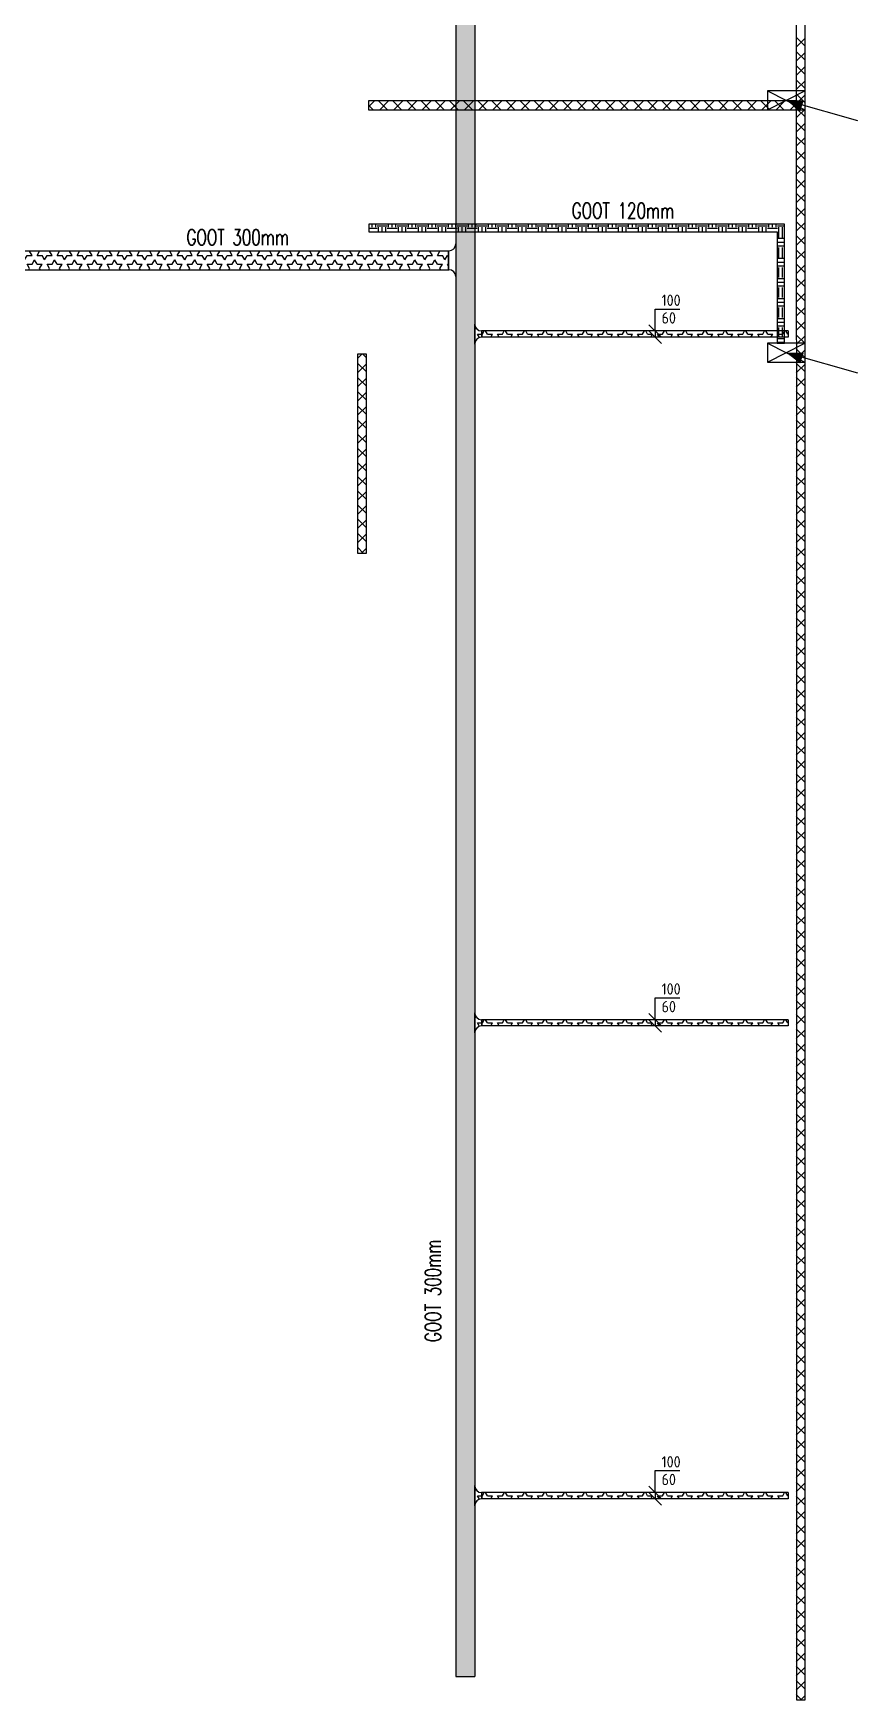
# Model space of a CAD drawing. Header units: millimetres. Extents: x -5310 to 110806, y 0 to 79600.
# Drawn here: x 97730 to 110806, y 36500 to 62912 of the extents above; entities that cross this region are included whole.
import ezdxf

# ---------------------------------------------------------------- set-up
doc = ezdxf.new("R2010")
doc.units = ezdxf.units.MM
doc.header["$LTSCALE"] = 100
for name, color, linetype in [('BL$4----_STEMPEL', 7, 'Continuous'), ('ByLayer', 2, 'Continuous'), ('EL6131--_ENERGIEBEDR (1996)', 2, 'Continuous'), ('EL6131--_GEBOUWINST (1996)', 2, 'Continuous'), ('EL6131--_KG_D', 3, 'Continuous'), ('EL6221--', 3, 'Continuous'), ('EM6131--_KG', 1, 'Continuous')]:
    doc.layers.add(name, color=color, linetype=linetype)
doc.styles.add('ROMANS', font='ROMANS', dxfattribs={"width": 0.7})
doc.styles.add('STABICAD-018', font='ISOCP.SHX', dxfattribs={"height": 180})

# ---------------------------------------------------------------- blocks, each defined once
blk = doc.blocks.new('NV-1')
at = {"layer": 'ByLayer'}
for p, q in [((0, 4), (7.91, 0)), ((0, 0), (7.91, 4))]:
    blk.add_line(p, q, dxfattribs=at)
blk.add_lwpolyline([(0, 0), (8, 0), (8, 4), (0, 4)], close=True, dxfattribs=at)
blk = doc.blocks.new('PIJL-UIT')
at = {"layer": 'ByLayer', "color": 2}
blk.add_line((0, 0), (2.92, 10.41), dxfattribs=at)
blk.add_solid([(3.23, 11.35), (1.51, 9.11), (3.24, 8.54)], dxfattribs=at)
blk = doc.blocks.new('*X58')
at = {"color": 0}
for p, q in [((13017, 14364), (13099, 14446)), ((13084, 14306), (13017, 14373)), ((13309, 14306), (13169, 14446)), ((13183, 14306), (13323, 14446)), ((13533, 14306), (13393, 14446)), ((13408, 14306), (13548, 14446)), ((13758, 14306), (13618, 14446)), ((13632, 14306), (13772, 14446)), ((13982, 14306), (13842, 14446)), ((13857, 14306), (13997, 14446)), ((14207, 14306), (14067, 14446)), ((14081, 14306), (14221, 14446)), ((14431, 14306), (14291, 14446)), ((14306, 14306), (14446, 14446)), ((14656, 14306), (14516, 14446)), ((14530, 14306), (14670, 14446)), ((14880, 14306), (14740, 14446)), ((14755, 14306), (14895, 14446)), ((15105, 14306), (14965, 14446)), ((14979, 14306), (15119, 14446)), ((15329, 14306), (15189, 14446)), ((15204, 14306), (15344, 14446)), ((15554, 14306), (15414, 14446)), ((15428, 14306), (15568, 14446)), ((15778, 14306), (15638, 14446)), ((15653, 14306), (15793, 14446)), ((16003, 14306), (15863, 14446)), ((15877, 14306), (16017, 14446)), ((16227, 14306), (16087, 14446)), ((16102, 14306), (16242, 14446)), ((16452, 14306), (16312, 14446)), ((16326, 14306), (16466, 14446)), ((16676, 14306), (16536, 14446)), ((16551, 14306), (16691, 14446)), ((16901, 14306), (16761, 14446)), ((16775, 14306), (16915, 14446)), ((17125, 14306), (16985, 14446)), ((17000, 14306), (17140, 14446)), ((17350, 14306), (17210, 14446)), ((17224, 14306), (17364, 14446)), ((17574, 14306), (17434, 14446)), ((17449, 14306), (17589, 14446)), ((17799, 14306), (17659, 14446)), ((17673, 14306), (17813, 14446)), ((18023, 14306), (17883, 14446)), ((17898, 14306), (18038, 14446)), ((18248, 14306), (18108, 14446)), ((18122, 14306), (18262, 14446)), ((18472, 14306), (18332, 14446)), ((18347, 14306), (18487, 14446)), ((18697, 14306), (18557, 14446)), ((18571, 14306), (18711, 14446)), ((18921, 14306), (18781, 14446)), ((18796, 14306), (18936, 14446)), ((19146, 14306), (19006, 14446)), ((19020, 14306), (19160, 14446)), ((19370, 14306), (19230, 14446)), ((19245, 14306), (19385, 14446)), ((19595, 14306), (19455, 14446)), ((19469, 14306), (19609, 14446)), ((19819, 14306), (19679, 14446)), ((19694, 14306), (19834, 14446)), ((20044, 14306), (19904, 14446)), ((19918, 14306), (20059, 14446)), ((20268, 14306), (20128, 14446)), ((20143, 14306), (20283, 14446)), ((20493, 14306), (20353, 14446)), ((20368, 14306), (20508, 14446)), ((20717, 14306), (20577, 14446)), ((20592, 14306), (20732, 14446)), ((20942, 14306), (20802, 14446)), ((20817, 14306), (20957, 14446)), ((21166, 14306), (21026, 14446)), ((21041, 14306), (21181, 14446)), ((21391, 14306), (21251, 14446)), ((21266, 14306), (21406, 14446)), ((21615, 14306), (21475, 14446)), ((21490, 14306), (21630, 14446)), ((21840, 14306), (21700, 14446)), ((21715, 14306), (21855, 14446)), ((22064, 14306), (21924, 14446)), ((21939, 14306), (22079, 14446)), ((22289, 14306), (22149, 14446)), ((22164, 14306), (22304, 14446)), ((22513, 14306), (22373, 14446)), ((22388, 14306), (22528, 14446)), ((22738, 14306), (22598, 14446)), ((22613, 14306), (22753, 14446)), ((22962, 14306), (22822, 14446)), ((22837, 14306), (22977, 14446)), ((23187, 14306), (23047, 14446)), ((23062, 14306), (23202, 14446)), ((23411, 14306), (23271, 14446)), ((23286, 14306), (23426, 14446)), ((23636, 14306), (23496, 14446)), ((23511, 14306), (23651, 14446)), ((23860, 14306), (23720, 14446)), ((23735, 14306), (23875, 14446)), ((24085, 14306), (23945, 14446)), ((23960, 14306), (24100, 14446)), ((24309, 14306), (24169, 14446)), ((24184, 14306), (24324, 14446)), ((24534, 14306), (24394, 14446)), ((24409, 14306), (24549, 14446)), ((24758, 14306), (24618, 14446)), ((24633, 14306), (24773, 14446)), ((24983, 14306), (24843, 14446)), ((24858, 14306), (24998, 14446)), ((25207, 14306), (25067, 14446)), ((25082, 14306), (25222, 14446)), ((25432, 14306), (25292, 14446)), ((25307, 14306), (25447, 14446)), ((25656, 14306), (25516, 14446)), ((25531, 14306), (25671, 14446)), ((25881, 14306), (25741, 14446)), ((25756, 14306), (25896, 14446)), ((26105, 14306), (25965, 14446)), ((25980, 14306), (26120, 14446)), ((26330, 14306), (26190, 14446)), ((26205, 14306), (26345, 14446)), ((26554, 14306), (26414, 14446)), ((26429, 14306), (26569, 14446)), ((26779, 14306), (26639, 14446)), ((26654, 14306), (26794, 14446)), ((27003, 14306), (26863, 14446)), ((26878, 14306), (27018, 14446)), ((27228, 14306), (27088, 14446)), ((27103, 14306), (27243, 14446)), ((27452, 14306), (27312, 14446)), ((27327, 14306), (27467, 14446)), ((27677, 14306), (27537, 14446)), ((27552, 14306), (27692, 14446)), ((27901, 14306), (27761, 14446)), ((27776, 14306), (27917, 14446)), ((28126, 14306), (27986, 14446)), ((28001, 14306), (28141, 14446)), ((28350, 14306), (28210, 14446)), ((28226, 14306), (28366, 14446)), ((28575, 14306), (28435, 14446)), ((28450, 14306), (28590, 14446)), ((28799, 14306), (28659, 14446)), ((28675, 14306), (28815, 14446)), ((29024, 14306), (28884, 14446)), ((28899, 14306), (29039, 14446)), ((29248, 14306), (29108, 14446)), ((29124, 14306), (29264, 14446)), ((29473, 14306), (29333, 14446)), ((29348, 14306), (29488, 14446)), ((29697, 14306), (29557, 14446)), ((29573, 14306), (29713, 14446)), ((29922, 14306), (29782, 14446)), ((29797, 14306), (29937, 14446)), ((30146, 14306), (30006, 14446)), ((30022, 14306), (30162, 14446)), ((30371, 14306), (30231, 14446)), ((30246, 14306), (30386, 14446)), ((30595, 14306), (30455, 14446)), ((30471, 14306), (30611, 14446)), ((30820, 14306), (30680, 14446)), ((30695, 14306), (30835, 14446)), ((31044, 14306), (30904, 14446)), ((30920, 14306), (31060, 14446)), ((31269, 14306), (31129, 14446)), ((31144, 14306), (31284, 14446)), ((31493, 14306), (31353, 14446)), ((31369, 14306), (31509, 14446)), ((31718, 14306), (31578, 14446)), ((31593, 14306), (31733, 14446)), ((31942, 14306), (31802, 14446)), ((31818, 14306), (31958, 14446)), ((32167, 14306), (32027, 14446)), ((32042, 14306), (32182, 14446)), ((32391, 14306), (32251, 14446)), ((32267, 14306), (32407, 14446)), ((32616, 14306), (32476, 14446)), ((32491, 14306), (32631, 14446)), ((32840, 14306), (32700, 14446)), ((32716, 14306), (32856, 14446)), ((33065, 14306), (32925, 14446)), ((32940, 14306), (33080, 14446)), ((33289, 14306), (33149, 14446)), ((33165, 14306), (33305, 14446)), ((33514, 14306), (33374, 14446)), ((33389, 14306), (33529, 14446)), ((33738, 14306), (33598, 14446)), ((33614, 14306), (33754, 14446)), ((33963, 14306), (33823, 14446)), ((33838, 14306), (33978, 14446)), ((34187, 14306), (34047, 14446)), ((34063, 14306), (34203, 14446)), ((34412, 14306), (34272, 14446)), ((34287, 14306), (34427, 14446)), ((34636, 14306), (34496, 14446)), ((34512, 14306), (34652, 14446)), ((34861, 14306), (34721, 14446)), ((34736, 14306), (34876, 14446)), ((35085, 14306), (34945, 14446)), ((34961, 14306), (35101, 14446)), ((35310, 14306), (35170, 14446)), ((35185, 14306), (35325, 14446)), ((35534, 14306), (35394, 14446)), ((35410, 14306), (35550, 14446)), ((35759, 14306), (35619, 14446)), ((35634, 14306), (35774, 14446)), ((35983, 14306), (35843, 14446)), ((35859, 14306), (35999, 14446)), ((36208, 14306), (36068, 14446)), ((36084, 14306), (36224, 14446)), ((36432, 14306), (36292, 14446)), ((36308, 14306), (36448, 14446)), ((36657, 14306), (36517, 14446)), ((36533, 14306), (36673, 14446)), ((36881, 14306), (36741, 14446)), ((36757, 14306), (36897, 14446)), ((37106, 14306), (36966, 14446)), ((36982, 14306), (37122, 14446)), ((37330, 14306), (37190, 14446)), ((37206, 14306), (37346, 14446)), ((37555, 14306), (37415, 14446)), ((37431, 14306), (37571, 14446)), ((37779, 14306), (37639, 14446)), ((37655, 14306), (37795, 14446)), ((38004, 14306), (37864, 14446)), ((37880, 14306), (38020, 14446)), ((38228, 14306), (38088, 14446)), ((38104, 14306), (38244, 14446)), ((38453, 14306), (38313, 14446)), ((38329, 14306), (38469, 14446)), ((38677, 14306), (38537, 14446)), ((38553, 14306), (38693, 14446)), ((38902, 14306), (38762, 14446)), ((38778, 14306), (38918, 14446)), ((39126, 14306), (38986, 14446)), ((39002, 14306), (39142, 14446)), ((39351, 14307), (39211, 14446)), ((39227, 14306), (39367, 14446))]:
    blk.add_line(p, q, dxfattribs=at)
blk = doc.blocks.new('*X59')
at = {"color": 0}
for p, q in [((38217, 21155), (38292, 21229)), ((38357, 21137), (38265, 21229)), ((38217, 20930), (38357, 21070)), ((38357, 20913), (38217, 21053)), ((38217, 20706), (38357, 20846)), ((38357, 20688), (38217, 20828)), ((38217, 20481), (38357, 20621)), ((38357, 20464), (38217, 20604)), ((38217, 20257), (38357, 20397)), ((38357, 20239), (38217, 20379)), ((38217, 20032), (38357, 20172)), ((38357, 20015), (38217, 20155)), ((38217, 19808), (38357, 19948)), ((38357, 19790), (38217, 19930)), ((38217, 19583), (38357, 19723)), ((38357, 19566), (38217, 19706)), ((38217, 19359), (38357, 19499)), ((38357, 19341), (38217, 19481)), ((38217, 19134), (38357, 19274)), ((38357, 19117), (38217, 19257)), ((38217, 18910), (38357, 19050)), ((38357, 18892), (38217, 19032)), ((38217, 18685), (38357, 18825)), ((38357, 18668), (38217, 18808)), ((38217, 18461), (38357, 18601)), ((38357, 18443), (38217, 18583)), ((38217, 18236), (38357, 18376)), ((38357, 18219), (38217, 18359)), ((38217, 18012), (38357, 18152)), ((38357, 17994), (38217, 18134)), ((38217, 17787), (38357, 17927)), ((38357, 17770), (38217, 17910)), ((38217, 17562), (38357, 17702)), ((38357, 17545), (38217, 17685)), ((38217, 17338), (38357, 17478)), ((38357, 17320), (38217, 17460)), ((38217, 17113), (38357, 17253)), ((38357, 17096), (38217, 17236)), ((38217, 16889), (38357, 17029)), ((38357, 16871), (38217, 17011)), ((38217, 16664), (38357, 16804)), ((38357, 16647), (38217, 16787)), ((38217, 16440), (38357, 16580)), ((38357, 16422), (38217, 16562)), ((38217, 16215), (38357, 16355)), ((38357, 16198), (38217, 16338)), ((38217, 15991), (38357, 16131)), ((38357, 15973), (38217, 16113)), ((38217, 15766), (38357, 15906)), ((38357, 15749), (38217, 15889)), ((38217, 15542), (38357, 15682)), ((38357, 15524), (38217, 15664)), ((38217, 15317), (38357, 15457)), ((38357, 15300), (38217, 15440)), ((38217, 15093), (38357, 15233)), ((38357, 15075), (38217, 15215)), ((38217, 14868), (38357, 15008)), ((38357, 14851), (38217, 14991)), ((38217, 14644), (38357, 14784)), ((38357, 14626), (38217, 14766)), ((38313, 14446), (38217, 14542)), ((38244, 14446), (38357, 14559))]:
    blk.add_line(p, q, dxfattribs=at)
blk = doc.blocks.new('*X61')
at = {"color": 0}
for p, q in [((31192, 21314), (31282, 21404)), ((31495, 21264), (31355, 21404)), ((31367, 21264), (31507, 21404)), ((31719, 21264), (31579, 21404)), ((31591, 21264), (31731, 21404)), ((31944, 21264), (31804, 21404)), ((31816, 21264), (31956, 21404)), ((32168, 21264), (32028, 21404)), ((32040, 21264), (32180, 21404)), ((32393, 21264), (32253, 21404)), ((32265, 21264), (32405, 21404)), ((32617, 21264), (32477, 21404)), ((32489, 21264), (32629, 21404)), ((32842, 21264), (32702, 21404)), ((32714, 21264), (32854, 21404)), ((33066, 21264), (32926, 21404)), ((32938, 21264), (33078, 21404)), ((33291, 21264), (33151, 21404)), ((33163, 21264), (33303, 21404)), ((33515, 21264), (33375, 21404)), ((33387, 21264), (33527, 21404)), ((33740, 21264), (33600, 21404)), ((33612, 21264), (33752, 21404)), ((33964, 21264), (33824, 21404)), ((33836, 21264), (33976, 21404)), ((34189, 21264), (34049, 21404)), ((34061, 21264), (34201, 21404)), ((34342, 21335), (34273, 21404)), ((31270, 21264), (31192, 21342)), ((34285, 21264), (34342, 21321))]:
    blk.add_line(p, q, dxfattribs=at)
blk = doc.blocks.new('*X68')
at = {"color": 0}
for p, q in [((36334, 21094), (36334, 21225)), ((36354, 21173), (36405, 21173)), ((36285, 21074), (36354, 21074)), ((36285, 21015), (36354, 21015)), ((36285, 20955), (36354, 20955)), ((36334, 20776), (36334, 20935)), ((36354, 21114), (36405, 21114)), ((36354, 20915), (36405, 20915)), ((36374, 20935), (36374, 21094)), ((36285, 20757), (36354, 20757)), ((36285, 20697), (36354, 20697)), ((36285, 20638), (36354, 20638)), ((36334, 20459), (36334, 20618)), ((36354, 20856), (36405, 20856)), ((36354, 20796), (36405, 20796)), ((36374, 20618), (36374, 20776)), ((36285, 20439), (36354, 20439)), ((36285, 20380), (36354, 20380)), ((36354, 20598), (36405, 20598)), ((36354, 20538), (36405, 20538)), ((36354, 20479), (36405, 20479)), ((36374, 20300), (36374, 20459)), ((36285, 20320), (36354, 20320)), ((36285, 20122), (36354, 20122)), ((36334, 20141), (36334, 20300)), ((36354, 20280), (36405, 20280)), ((36354, 20221), (36405, 20221)), ((36354, 20161), (36405, 20161)), ((36374, 19983), (36374, 20141)), ((36285, 20062), (36354, 20062)), ((36285, 20002), (36354, 20002)), ((36334, 19824), (36334, 19983)), ((36354, 19963), (36405, 19963)), ((36354, 19903), (36405, 19903)), ((36354, 19844), (36405, 19844)), ((36374, 19665), (36374, 19824)), ((36285, 19804), (36354, 19804)), ((36285, 19745), (36354, 19745)), ((36285, 19685), (36354, 19685)), ((36334, 19506), (36334, 19665)), ((36354, 19645), (36405, 19645)), ((36354, 19586), (36405, 19586)), ((36285, 19487), (36354, 19487)), ((36285, 19427), (36354, 19427)), ((36285, 19368), (36354, 19368)), ((36334, 19189), (36334, 19348)), ((36354, 19526), (36405, 19526)), ((36354, 19328), (36405, 19328)), ((36374, 19348), (36374, 19506)), ((36285, 19169), (36354, 19169)), ((36285, 19110), (36354, 19110)), ((36285, 19050), (36354, 19050)), ((36334, 18871), (36334, 19030)), ((36354, 19268), (36405, 19268)), ((36354, 19209), (36405, 19209)), ((36374, 19030), (36374, 19189)), ((36285, 18852), (36354, 18852)), ((36285, 18792), (36354, 18792)), ((36354, 19010), (36405, 19010)), ((36354, 18951), (36405, 18951)), ((36354, 18891), (36405, 18891)), ((36374, 18713), (36374, 18871)), ((36285, 18732), (36354, 18732)), ((36285, 18534), (36354, 18534)), ((36334, 18554), (36334, 18713)), ((36354, 18693), (36405, 18693)), ((36354, 18633), (36405, 18633)), ((36354, 18574), (36405, 18574)), ((36374, 18395), (36374, 18554)), ((36285, 18475), (36354, 18475)), ((36285, 18415), (36354, 18415)), ((36334, 18236), (36334, 18395)), ((36354, 18375), (36405, 18375)), ((36354, 18316), (36405, 18316)), ((36354, 18256), (36405, 18256)), ((36374, 18078), (36374, 18236)), ((36285, 18217), (36354, 18217)), ((36285, 18157), (36354, 18157)), ((36285, 18098), (36354, 18098)), ((36334, 17919), (36334, 18078)), ((36354, 18058), (36405, 18058)), ((36354, 17998), (36405, 17998)), ((36285, 17899), (36354, 17899)), ((36285, 17840), (36354, 17840)), ((36285, 17780), (36354, 17780)), ((36334, 17601), (36334, 17760)), ((36354, 17939), (36405, 17939)), ((36354, 17740), (36405, 17740)), ((36374, 17760), (36374, 17919)), ((36285, 17582), (36354, 17582)), ((36285, 17522), (36354, 17522)), ((36285, 17462), (36354, 17462)), ((36334, 17284), (36334, 17443)), ((36354, 17681), (36405, 17681)), ((36354, 17621), (36405, 17621)), ((36374, 17443), (36374, 17601)), ((36285, 17264), (36354, 17264)), ((36285, 17205), (36354, 17205)), ((36354, 17423), (36405, 17423)), ((36354, 17363), (36405, 17363)), ((36354, 17304), (36405, 17304)), ((36374, 17125), (36374, 17284)), ((36285, 17145), (36354, 17145)), ((36285, 16947), (36354, 16947)), ((36334, 16966), (36334, 17125)), ((36354, 17105), (36405, 17105)), ((36354, 17046), (36405, 17046)), ((36354, 16986), (36405, 16986)), ((36374, 16808), (36374, 16966)), ((36285, 16887), (36354, 16887)), ((36285, 16828), (36354, 16828)), ((36334, 16649), (36334, 16808)), ((36354, 16788), (36405, 16788)), ((36354, 16728), (36405, 16728)), ((36354, 16669), (36405, 16669)), ((36374, 16490), (36374, 16649)), ((36285, 16629), (36354, 16629)), ((36285, 16570), (36354, 16570)), ((36285, 16510), (36354, 16510)), ((36334, 16331), (36334, 16490)), ((36354, 16470), (36405, 16470)), ((36354, 16411), (36405, 16411)), ((36285, 16312), (36354, 16312)), ((36285, 16252), (36354, 16252)), ((36285, 16192), (36354, 16192)), ((36334, 16014), (36334, 16173)), ((36354, 16351), (36405, 16351)), ((36354, 16153), (36405, 16153)), ((36374, 16173), (36374, 16331)), ((36285, 15994), (36354, 15994)), ((36285, 15935), (36354, 15935)), ((36285, 15875), (36354, 15875)), ((36334, 15696), (36334, 15855)), ((36354, 16093), (36405, 16093)), ((36354, 16034), (36405, 16034)), ((36374, 15855), (36374, 16014)), ((36285, 15677), (36354, 15677)), ((36285, 15617), (36354, 15617)), ((36354, 15835), (36405, 15835)), ((36354, 15776), (36405, 15776)), ((36354, 15716), (36405, 15716)), ((36374, 15538), (36374, 15696)), ((36285, 15558), (36354, 15558)), ((36285, 15359), (36354, 15359)), ((36334, 15379), (36334, 15538)), ((36354, 15518), (36405, 15518)), ((36354, 15458), (36405, 15458)), ((36354, 15399), (36405, 15399)), ((36374, 15220), (36374, 15379)), ((36285, 15300), (36354, 15300)), ((36285, 15240), (36354, 15240)), ((36334, 15061), (36334, 15220)), ((36354, 15200), (36405, 15200)), ((36354, 15141), (36405, 15141)), ((36354, 15081), (36405, 15081)), ((36374, 14903), (36374, 15061)), ((36285, 15042), (36354, 15042)), ((36285, 14982), (36354, 14982)), ((36285, 14922), (36354, 14922)), ((36334, 14744), (36334, 14903)), ((36354, 14883), (36405, 14883)), ((36354, 14823), (36405, 14823)), ((34528, 14631), (34528, 14744)), ((34588, 14631), (34588, 14744)), ((34608, 14724), (34766, 14724)), ((34608, 14665), (34766, 14665)), ((34627, 14744), (34627, 14751)), ((34687, 14744), (34687, 14751)), ((34746, 14744), (34746, 14751)), ((34786, 14631), (34786, 14744)), ((34846, 14631), (34846, 14744)), ((34905, 14631), (34905, 14744)), ((34925, 14724), (35084, 14724)), ((34925, 14665), (35084, 14665)), ((34945, 14744), (34945, 14751)), ((35004, 14744), (35004, 14751)), ((35064, 14744), (35064, 14751)), ((35104, 14631), (35104, 14744)), ((35163, 14631), (35163, 14744)), ((35223, 14631), (35223, 14744)), ((35242, 14724), (35401, 14724)), ((35242, 14665), (35401, 14665)), ((35262, 14744), (35262, 14751)), ((35322, 14744), (35322, 14751)), ((35381, 14744), (35381, 14751)), ((35421, 14631), (35421, 14744)), ((35481, 14631), (35481, 14744)), ((35540, 14631), (35540, 14744)), ((35560, 14724), (35719, 14724)), ((35560, 14665), (35719, 14665)), ((35580, 14744), (35580, 14751)), ((35639, 14744), (35639, 14751)), ((35699, 14744), (35699, 14751)), ((35739, 14631), (35739, 14744)), ((35798, 14631), (35798, 14744)), ((35858, 14631), (35858, 14744)), ((35878, 14724), (36036, 14724)), ((35878, 14665), (36036, 14665)), ((35897, 14744), (35897, 14751)), ((35957, 14744), (35957, 14751)), ((36016, 14744), (36016, 14751)), ((36056, 14631), (36056, 14744)), ((36116, 14631), (36116, 14744)), ((36175, 14631), (36175, 14744)), ((36195, 14724), (36354, 14724)), ((36195, 14665), (36354, 14665)), ((36215, 14744), (36215, 14751)), ((36274, 14744), (36274, 14751)), ((36354, 14764), (36405, 14764)), ((36374, 14631), (36374, 14744))]:
    blk.add_line(p, q, dxfattribs=at)
blk = doc.blocks.new('*U103')
at = {"color": 0, "linetype": 'Continuous'}
for p, q in [((0, 50, -2730), (4856, 50, -2730)), ((0, -50, -2730), (0, 50, -2730)), ((4856, -50, -2730), (4856, 50, -2730)), ((0, -50, -2730), (4856, -50, -2730))]:
    blk.add_line(p, q, dxfattribs=at)
at = {"layer": 'BL$4----_STEMPEL', "color": 1, "style": 'STABICAD-018'}
for tag in ['CODE', 'POSITIONCODE', 'SECTIONCODE']:
    blk.add_attdef(tag, (109752, 39733, 2730), '', height=1.8, dxfattribs=at)
blk = doc.blocks.new('*U104')
at = {"color": 0, "linetype": 'Continuous'}
for p, q in [((0, -160, -2730), (0, 160, -2730)), ((115, 50, -2730), (110, 50, -2730)), ((115, -50, -2730), (115, 50, -2730)), ((115, -50, -2730), (110, -50, -2730))]:
    blk.add_line(p, q, dxfattribs=at)
for centre, start, end in [((110, 160, -2730), 180, 270), ((110, -160, -2730), 90, 180)]:
    blk.add_arc(centre, 110, start, end, dxfattribs=at)
at = {"layer": 'BL$4----_STEMPEL', "color": 1, "style": 'STABICAD-018'}
for tag in ['CODE', 'POSITIONCODE', 'SECTIONCODE']:
    blk.add_attdef(tag, (104781, 39733, 2730), '', height=1.8, dxfattribs=at)
blk = doc.blocks.new('*U105')
at = {"color": 0, "linetype": 'Continuous'}
for p, q in [((0, 0, -2730), (0, 347, -2730)), ((0, 347, -2730), (388, 347, -2730)), ((100, -100, -2730), (-100, 100, -2730)), ((100, -200, -2730), (-100, 0, -2730)), ((0, 0, -2730), (0, -100, -2730))]:
    blk.add_line(p, q, dxfattribs=at)
at = {"color": 0, "linetype": 'Continuous', "style": 'STABICAD-018'}
for s, p in [('100', (100, 397, -2730)), ('60', (100, 117, -2730))]:
    blk.add_text(s, height=180, dxfattribs=at).set_placement(p)
at = {"layer": 'BL$4----_STEMPEL', "color": 1, "style": 'STABICAD-018'}
blk.add_attdef('CODE', (107595, 39783, 2730), '', height=1.8, dxfattribs=at)

msp = doc.modelspace()

# ---------------------------------------------------------------- hatches: boundary and pattern name
at = {"layer": 'EL6221--'}
h = msp.add_hatch(dxfattribs=at)
h.set_pattern_fill('STARS', color=1, scale=25)
h.paths.add_polyline_path([(104431, 79364), (104431, 36865), (104731, 36865), (104731, 79364)])
h = msp.add_hatch(dxfattribs=at)
h.set_pattern_fill('STARS', color=1, scale=25)
h.paths.add_polyline_path([(96620, 59165), (104316, 59165), (104316, 59465), (96620, 59465)])
h = msp.add_hatch(dxfattribs=at)
h.set_pattern_fill('STARS', color=1, scale=25)
h.set_pattern_definition([(0, (0, 18411.31), (0, 137.48153), [79.375, -79.375]), (60, (0, 18411.31), (-119.0625, 68.74077), [79.375, -79.375]), (120, (39.69, 18480.05), (-119.0625, -68.74077), [79.375, -79.375])])
h.paths.add_polyline_path([(109702, 58194), (104846, 58194), (104846, 58094), (109702, 58094)])
h.paths.add_polyline_path([(104846, 58194), (104841, 58194, -0.414214), (104731, 58304), (104731, 57984, -0.414214), (104841, 58094), (104846, 58094)])
h = msp.add_hatch(dxfattribs=at)
h.set_pattern_fill('STARS', color=1, scale=25)
h.set_pattern_definition([(0, (0, 7495.12), (0, 137.48153), [79.375, -79.375]), (60, (0, 7495.12), (-119.0625, 68.74077), [79.375, -79.375]), (120, (39.69, 7563.86), (-119.0625, -68.74077), [79.375, -79.375])])
h.paths.add_polyline_path([(109702, 47278), (104846, 47278), (104846, 47178), (109702, 47178)])
h.paths.add_polyline_path([(104846, 47278), (104841, 47278, -0.414214), (104731, 47388), (104731, 47068, -0.414214), (104841, 47178), (104846, 47178)])
h = msp.add_hatch(dxfattribs=at)
h.set_pattern_fill('STARS', color=1, scale=25)
h.paths.add_polyline_path([(109702, 39783), (104846, 39783), (104846, 39683), (109702, 39683)])
h.paths.add_polyline_path([(104846, 39783), (104841, 39783, -0.414214), (104731, 39893), (104731, 39573, -0.414214), (104841, 39683), (104846, 39683)])

# ---------------------------------------------------------------- linework, layer by layer
at = {"layer": 'EL6131--_ENERGIEBEDR (1996)', "color": 2, "linetype": 'Continuous'}
msp.add_lwpolyline([(103053, 59768), (109527, 59768), (109527, 58000), (109647, 58000), (109647, 59888), (103053, 59888)], close=True, dxfattribs=at)
at = {"layer": 'EL6131--_GEBOUWINST (1996)', "color": 2, "linetype": 'Continuous'}
for points in [[(109973, 36500), (109971, 79597), (109831, 79597), (109833, 36500)], [(109832, 61840), (103049, 61840), (103049, 61700), (109832, 61700)], [(103014, 54675), (103014, 57825), (102874, 57825), (102874, 54675)]]:
    msp.add_lwpolyline(points, close=True, dxfattribs=at)
at = {"layer": 'EL6131--_KG_D', "linetype": 'Continuous'}
for p, q in [((104431, 79364), (104431, 36865)), ((104731, 79364), (104731, 36865)), ((96620, 59465), (104316, 59465)), ((104316, 59165), (104316, 59465)), ((104316, 59465), (104316, 59165)), ((104316, 59465), (104321, 59465)), ((104431, 59575), (104431, 59055)), ((96620, 59165), (104316, 59165)), ((104316, 59165), (104321, 59165)), ((104431, 36865), (104731, 36865))]:
    msp.add_line(p, q, dxfattribs=at)
for centre, start, end in [((104321, 59575), 270, 0), ((104321, 59055), 0, 90)]:
    msp.add_arc(centre, 110, start, end, dxfattribs=at)

# ---------------------------------------------------------------- block references
at = {"layer": 'EL6131--_ENERGIEBEDR (1996)', "color": 2, "linetype": 'Continuous', "xscale": 75, "yscale": 75, "zscale": 75}
for p in [(109374, 61700), (109374, 57700)]:
    msp.add_blockref('NV-1', p, dxfattribs=at)
at = {"layer": 'EL6131--_ENERGIEBEDR (1996)', "color": 1, "linetype": 'Continuous', "xscale": 100, "yscale": 100, "zscale": 100, "rotation": 90}
for p in [(110806, 61527), (110806, 57527)]:
    msp.add_blockref('PIJL-UIT', p, dxfattribs=at)
at = {"layer": 'EL6131--_ENERGIEBEDR (1996)', "color": 1, "linetype": 'Continuous', "rotation": 90}
msp.add_blockref('*X68', (124278, 23483), dxfattribs=at)
at = {"layer": 'EL6131--_GEBOUWINST (1996)', "color": 1, "linetype": 'Continuous', "rotation": 90}
for name in ['*X58', '*X59', '*X61']:
    msp.add_blockref(name, (124278, 23483), dxfattribs=at)
at = {"layer": 'EL6131--_KG_D', "linetype": 'Continuous'}
for p in [(104731, 58144, 2730), (104731, 47228, 2730), (104731, 39733, 2730)]:
    msp.add_blockref('*U104', p, dxfattribs=at)
at = {"layer": 'EL6131--_KG_D', "linetype": 'Continuous', "rotation": 180}
for p in [(109702, 58144, 2730), (109702, 47228, 2730), (109702, 39733, 2730)]:
    msp.add_blockref('*U103', p, dxfattribs=at)
at = {"layer": 'EM6131--_KG', "linetype": 'Continuous'}
for p in [(107595, 58194, 2730), (107595, 47278, 2730), (107595, 39783, 2730)]:
    msp.add_blockref('*U105', p, dxfattribs=at)

# ---------------------------------------------------------------- texts
at = {"layer": 'EL6131--_ENERGIEBEDR (1996)', "color": 1, "linetype": 'Continuous', "style": 'ROMANS', "width": 0.7}
for s, p in [('GOOT 120mm', (106270, 59976)), ('GOOT 300mm', (100160, 59555))]:
    msp.add_text(s, height=250, dxfattribs=at).set_placement(p)
msp.add_text('GOOT 300mm', height=250, rotation=90, dxfattribs=at).set_placement((104194, 42167))

doc.saveas('drawing.dxf')
